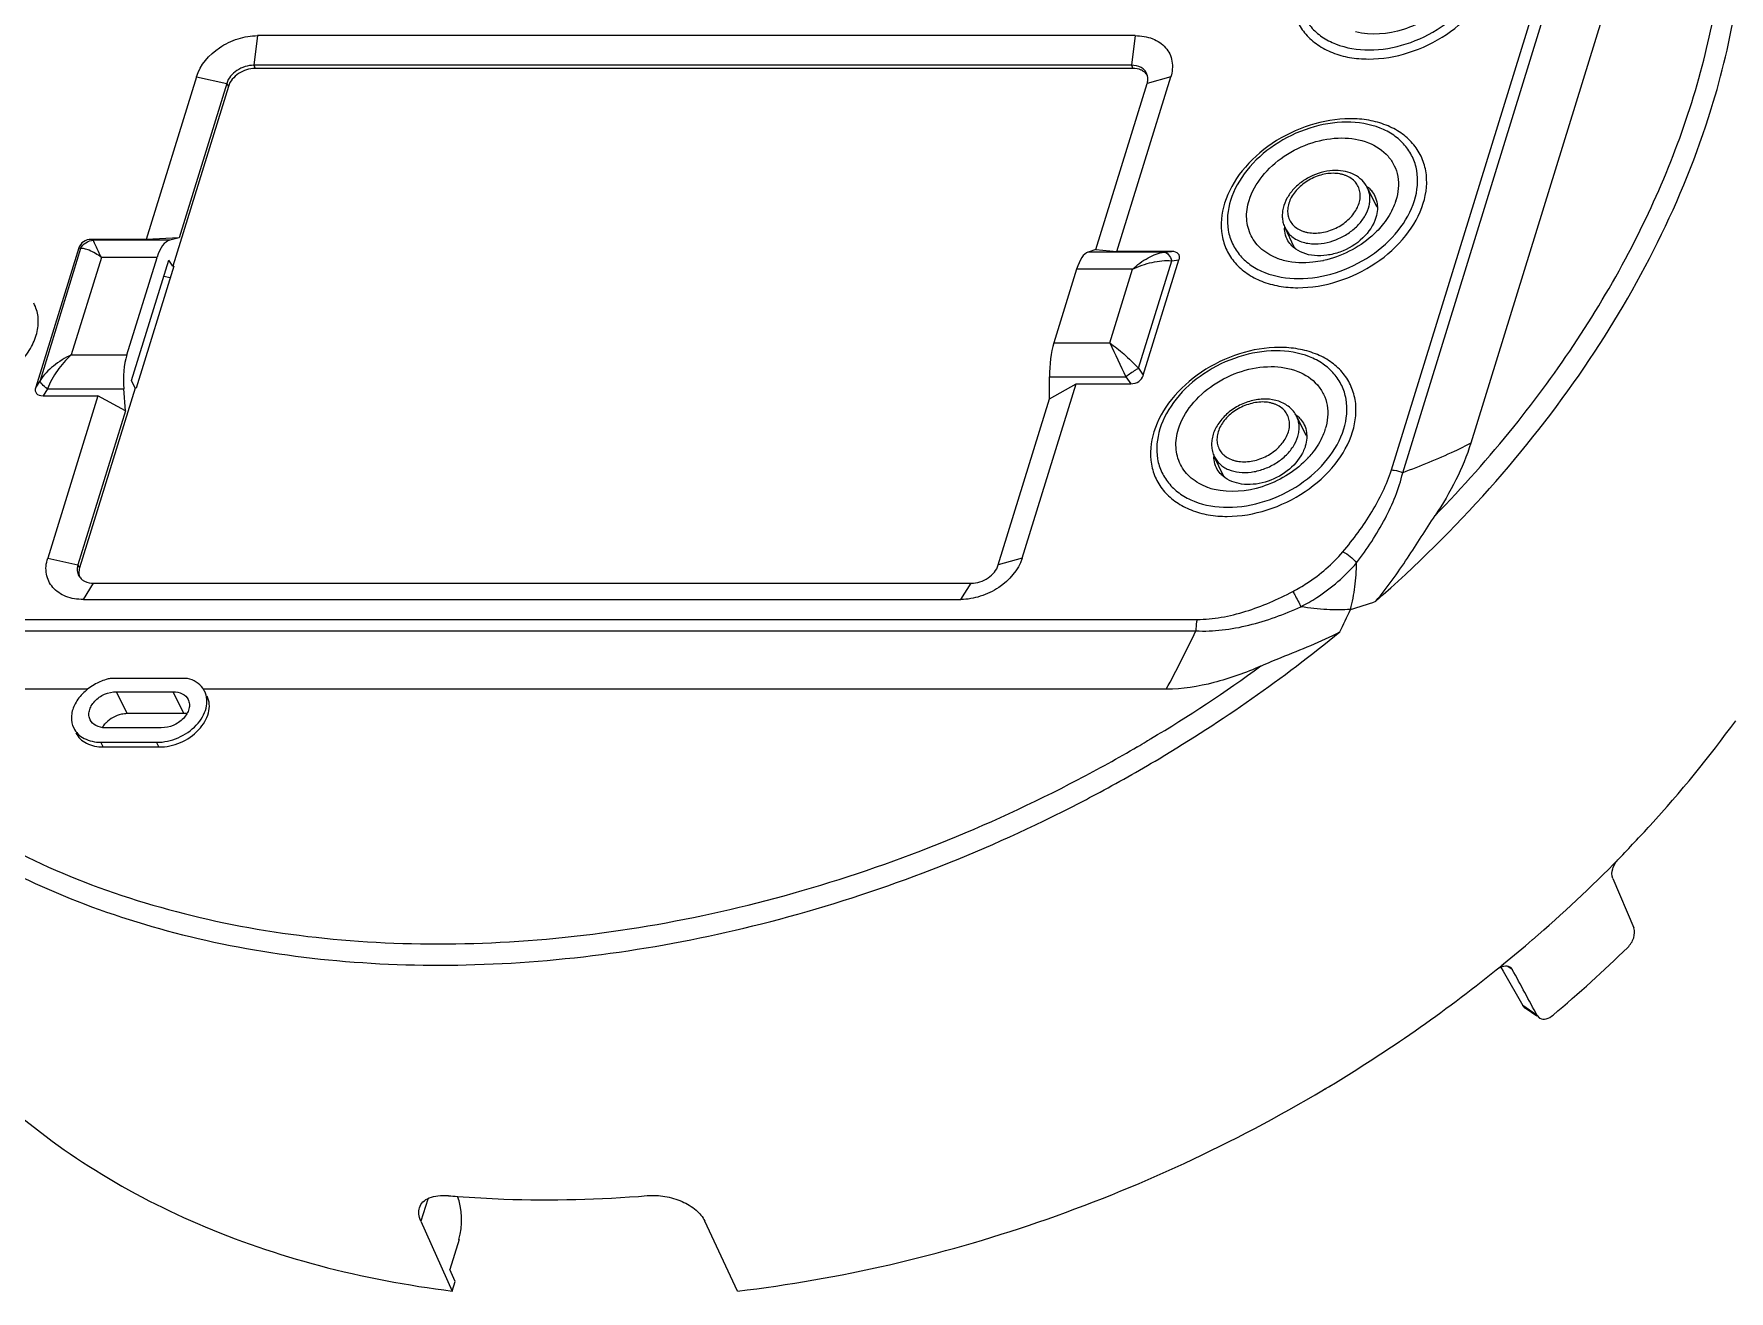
# Model space of a CAD drawing. Header units: inches. Extents: x -50 to 790, y -10 to 584.
# Drawn here: x 577.2 to 687.6, y 426.7 to 508.5 of the extents above; entities that cross this region are included whole.
import ezdxf

# ---------------------------------------------------------------- set-up
doc = ezdxf.new("R2010")
doc.units = ezdxf.units.IN
doc.header["$LTSCALE"] = 2
doc.header["$MEASUREMENT"] = 0

# ---------------------------------------------------------------- blocks, each defined once
blk = doc.blocks.new('zw$D252')
at = {"color": 7, "linetype": 'Continuous'}
for p, q in [((112.68, 53.44), (128.95, 106.1)), ((113.42, 53.26), (129.69, 105.92)), ((132.13, 101.38), (117.85, 55.18)), ((38.9, 81.71), (38.65, 79.78)), ((96.01, 81.71), (38.9, 81.71)), ((96.01, 81.71), (95.76, 79.78)), ((38.65, 79.78), (38.74, 79.58)), ((95.76, 79.78), (38.65, 79.78)), ((95.85, 79.58), (38.74, 79.58)), ((95.76, 79.78), (95.85, 79.58)), ((34.92, 79.03), (31.65, 68.45)), ((37, 78.41), (33.38, 66.7)), ((36.89, 78.6), (33.79, 68.56)), ((34.92, 79.03), (36.89, 78.6)), ((36.89, 78.6), (37, 78.41)), ((93.44, 67.78), (96.79, 78.6)), ((94.82, 67.67), (98.33, 79.03)), ((98.33, 79.03), (96.79, 78.6)), ((111.74, 70.59), (111.11, 71.83)), ((28.21, 68.4), (28.09, 68.45)), ((31.65, 68.45), (28.09, 68.45)), ((33.18, 68.4), (28.21, 68.4)), ((33.79, 68.56), (31.65, 68.45)), ((33.79, 68.56), (33.18, 68.4)), ((106.35, 67.94), (105.76, 69.2)), ((27.26, 67.9), (24.46, 58.82)), ((27.38, 67.85), (24.74, 59.27)), ((27.38, 67.85), (27.26, 67.9)), ((93.44, 67.78), (92.94, 67.62)), ((97.91, 67.62), (92.94, 67.62)), ((93.44, 67.78), (94.82, 67.67)), ((98.38, 67.67), (94.82, 67.67)), ((97.91, 67.62), (98.38, 67.67)), ((28.73, 67.28), (26.76, 60.93)), ((32.36, 67.28), (28.73, 67.28)), ((30.39, 60.93), (32.36, 67.28)), ((30.7, 59.26), (33.12, 67.09)), ((33.44, 66.7), (30.99, 58.77)), ((33.38, 66.7), (33.12, 67.09)), ((33.44, 66.7), (33.38, 66.7)), ((92.2, 66.5), (90.72, 61.71)), ((95.83, 66.5), (92.2, 66.5)), ((94.35, 61.71), (95.83, 66.5)), ((96.23, 60.06), (98.39, 67.06)), ((96.54, 59.61), (98.86, 67.11)), ((98.39, 67.06), (98.86, 67.11)), ((33.2, 65.95), (32.79, 66.03)), ((26.76, 60.93), (30.39, 60.93)), ((90.72, 61.71), (94.35, 61.71)), ((96.23, 60.06), (96.54, 59.61)), ((24.74, 59.27), (24.46, 58.82)), ((25.22, 58.72), (24.94, 58.27)), ((25.22, 58.72), (30.19, 58.72)), ((30.93, 58.77), (27.31, 47.07)), ((30.3, 57.29), (30.19, 58.72)), ((30.93, 58.77), (30.7, 59.26)), ((30.99, 58.77), (30.93, 58.77)), ((88.65, 47.69), (92.16, 59.05)), ((90.43, 59.5), (95.41, 59.5)), ((90.44, 58.08), (90.43, 59.5)), ((90.44, 58.08), (92.16, 59.05)), ((92.16, 59.05), (95.72, 59.05)), ((95.41, 59.5), (95.72, 59.05)), ((24.94, 58.27), (28.5, 58.27)), ((28.5, 58.27), (25.24, 47.69)), ((30.3, 57.29), (28.5, 58.27)), ((87.1, 47.26), (90.44, 58.08)), ((30.3, 57.29), (27.2, 47.26)), ((107.14, 55.7), (106.51, 56.94)), ((101.76, 53.06), (101.16, 54.31)), ((25.24, 47.69), (27.2, 47.26)), ((88.65, 47.69), (87.1, 47.26)), ((27.2, 47.26), (27.31, 47.07)), ((27.56, 45.01), (28.23, 46.07)), ((28.23, 46.07), (85.34, 46.07)), ((84.67, 45.01), (85.34, 46.07)), ((27.56, 45.01), (84.67, 45.01)), ((11.38, 43.71), (100.05, 43.71)), ((11.29, 42.97), (99.96, 42.97)), ((34.33, 39.87), (29.31, 39.87)), ((27.84, 39.17), (13.56, 39.17)), ((30.41, 37.58), (29.71, 39.01)), ((29.71, 39.01), (33.4, 39.01)), ((34.1, 37.58), (33.4, 39.01)), ((98.04, 39.17), (35.36, 39.17)), ((34.1, 37.58), (30.41, 37.58)), ((32.63, 36.66), (28.99, 36.66)), ((28.85, 35.41), (28.7, 35.72)), ((28.7, 35.72), (32.33, 35.72)), ((28.85, 35.41), (32.48, 35.41)), ((32.48, 35.41), (32.33, 35.72)), ((96.72, 35.77), (96.82, 35.83)), ((96.72, 35.77), (96.82, 35.82)), ((127.09, 26.86), (128.46, 23.63)), ((119.81, 21.07), (119.96, 20.81)), ((119.86, 21.2), (119.98, 21.3)), ((119.87, 21.19), (119.99, 21.29)), ((120.55, 20.93), (120.27, 21.13)), ((120.42, 21.08), (120.55, 20.93)), ((119.96, 20.81), (121.24, 18.58)), ((122.18, 17.93), (121.24, 18.58)), ((121.38, 18.42), (121.24, 18.58)), ((122.15, 17.89), (121.38, 18.42)), ((122.18, 17.93), (122.31, 17.78)), ((108.27, 13.1), (108.35, 13.15)), ((108.27, 13.1), (108.35, 13.15)), ((49.97, 5.98), (49.53, 4.55)), ((49.53, 4.55), (51.56, 0)), ((70.14, 0), (68, 4.55)), ((52.01, 3.36), (51.4, 1.4)), ((51.75, 0.63), (51.4, 1.4)), ((51.56, 0), (51.75, 0.63))]:
    blk.add_line(p, q, dxfattribs=at)
for centre, radius, start, end in [((109.94, 70.37), 1.9, 51.0012, 51.8549), ((109.98, 70.42), 1.84, 46.3591, 51.0196), ((109.21, 72.15), 3.94, 342.2105, 342.827), ((110.35, 69.88), 1.56, 23.9921, 26.8576), ((109.93, 70.5), 1.85, 2.0493, 2.8205), ((107.63, 69.24), 1.9, 179.4609, 181.0624), ((107.6, 69.24), 1.87, 181.0642, 182.0486), ((107.51, 69.31), 1.83, 226.3484, 229.6565), ((107.77, 68.61), 1.56, 205.4139, 206.8709), ((106.75, 71.16), 4.21, 250.0938, 256.2711), ((106.85, 73.54), 6.62, 282.0188, 282.4363), ((512.44, 260.56), 462.97, 205.4366, 205.7395), ((105.34, 55.49), 1.9, 51.0012, 51.8758), ((105.38, 55.54), 1.84, 46.3591, 51.0196), ((105.75, 55), 1.56, 23.9924, 26.8579), ((105.33, 55.62), 1.85, 2.0493, 2.8205), ((104.62, 57.27), 3.94, 342.2105, 342.827), ((57.37, 107.2), 81.24, 315.7139, 321.1625), ((103.03, 54.35), 1.9, 179.451, 181.0624), ((103, 54.35), 1.87, 181.0642, 182.0486), ((102.77, 58.36), 6.1, 315.3398, 318.1647), ((102.99, 58.17), 5.82, 318.1537, 322.1392), ((102.91, 54.43), 1.83, 226.3484, 229.6565), ((103.17, 53.73), 1.56, 205.4142, 206.8712), ((102.15, 56.27), 4.21, 250.0938, 256.2711), ((20.84, 85.82), 98.35, 334.1256, 335.0636), ((93.22, 98.75), 56.93, 287.169, 288.9156), ((48.58, 116.97), 95.79, 300.753, 309.3584), ((24.78, 78.61), 83.2, 331.7013, 334.6368), ((48.07, 117.79), 95.37, 300.8755, 306.0514), ((34.19, 38.4), 1.41, 26.1357, 36.0137), ((34.1, 36.05), 1.54, 83.6528, 90.0402), ((47.29, 119.09), 96.89, 297.6821, 300.2949), ((47.56, 118.62), 96.35, 300.2966, 300.6833), ((47.62, 118.53), 96.23, 300.7487, 300.8806), ((47.35, 118.98), 98.15, 298.0244, 300.7701), ((47.12, 119.41), 98.64, 295.8094, 298.0249), ((63.24, 90.95), 89.85, 310.735, 315.6385), ((61.28, 93.2), 92.83, 309.2252, 310.7449), ((65.24, 86.73), 89.94, 310.1311, 314.3058), ((60.7, 93.9), 93.74, 308.8527, 309.1351), ((120.18, 20.73), 0.422, 55.0391, 61.7716), ((58.45, 96.85), 97.45, 301.0296, 308.7956), ((122.55, 18.12), 0.42, 235.0378, 241.7963), ((57.51, 98.38), 99.25, 300.8188, 301.0445), ((57.47, 78.03), 72.09, 265.107, 265.5702)]:
    blk.add_arc(centre, radius, start, end, dxfattribs=at)
for centre, major_axis, ratio, start_param, end_param in [((28.4, 67.34), (0.995, -0.811), 0.758743, 2.392088, 3.439286), ((33.42, 65.42), (-0.11, 3), 0.42676, 0.098943, 0.884341), ((92.97, 64.64), (0.1, 3), 0.351246, 0.126626, 0.912024), ((97.39, 66.56), (1.45, 0.92), 0.422281, 5.822491, 6.869689), ((31.45, 59.06), (-0.11, 3), 0.42676, 0.884341, 1.669739), ((91.49, 59.85), (0.1, 3), 0.351246, 0.912024, 1.697422), ((95.41, 60.16), (0.995, -0.811), 0.758743, 5.533681, 6.580879), ((25.93, 59.38), (1.45, 0.92), 0.422281, 2.680899, 3.728096), ((-322.68, 774.61), (-883.5, 1601.6), 0.014972, 4.212072, 4.214198), ((51.41, 4.6), (0.01, 2), 0.383111, 4.043836, 5.597179)]:
    blk.add_ellipse(centre, major_axis=major_axis, ratio=ratio, start_param=start_param, end_param=end_param, dxfattribs=at)
for points, knots in [([(120.65, 56.25), (123.57, 59.89), (128.6, 67.44), (132.7, 77.83), (134.28, 86.1), (134.62, 92.1), (134.12, 97.93), (133.23, 101.67), (132.66, 103.48)], [0, 0, 0, 0, 0.27596, 0.533223, 0.655183, 0.7731, 0.887721, 1, 1, 1, 1]), ([(133.5, 76.95), (134.19, 79.19), (135.27, 83.67), (135.89, 90.43), (135.49, 97), (134.52, 101.22), (133.88, 103.25)], [0, 0, 0, 0, 0.262954, 0.515998, 0.760871, 1, 1, 1, 1]), ([(106.43, 85.69), (106.22, 85.01), (106.11, 83.93), (106.53, 82.61), (107.09, 81.76), (107.88, 81.07), (108.86, 80.56), (109.98, 80.25), (111.66, 80.12), (113.87, 80.49), (116.31, 81.67), (118.27, 83.42), (119.12, 84.92), (119.36, 85.69)], [0, 0, 0, 0, 0.110905, 0.163346, 0.215718, 0.269779, 0.326898, 0.387822, 0.452634, 0.591221, 0.735161, 0.874159, 1, 1, 1, 1]), ([(106.81, 85.87), (106.62, 85.25), (106.52, 84.25), (106.91, 83.03), (107.43, 82.24), (108.16, 81.59), (109.4, 80.95), (111.31, 80.65), (113.71, 81.07), (115.96, 82.16), (117.78, 83.78), (118.57, 85.17), (118.79, 85.87)], [0, 0, 0, 0, 0.110969, 0.163436, 0.215838, 0.269929, 0.32708, 0.452331, 0.590995, 0.735014, 0.874086, 1, 1, 1, 1]), ([(116.31, 83.84), (115.92, 83.45), (115.03, 82.75), (113.06, 81.85), (111.36, 81.7), (110.35, 81.95)], [0, 0, 0, 0, 0.256195, 0.517327, 1, 1, 1, 1]), ([(34.92, 79.03), (35.16, 79.8), (36.07, 80.83), (37.59, 81.56), (38.47, 81.71), (38.9, 81.71)], [0, 0, 0, 0, 0.48037, 0.745108, 1, 1, 1, 1]), ([(96.01, 81.71), (96.39, 81.71), (97.13, 81.6), (97.91, 81.09), (98.28, 80.53), (98.48, 79.88), (98.43, 79.35), (98.33, 79.03)], [0, 0, 0, 0, 0.277396, 0.521982, 0.638033, 0.754255, 1, 1, 1, 1]), ([(38.65, 79.78), (38.27, 79.78), (37.52, 79.54), (36.99, 78.94), (36.89, 78.6)], [0, 0, 0, 0, 0.51698, 1, 1, 1, 1]), ([(38.74, 79.58), (38.36, 79.58), (37.63, 79.34), (37.1, 78.74), (37, 78.41)], [0, 0, 0, 0, 0.516982, 1, 1, 1, 1]), ([(96.77, 79.21), (96.74, 79.3), (96.64, 79.46), (96.31, 79.72), (95.98, 79.78), (95.76, 79.78)], [0, 0, 0, 0, 0.228097, 0.466409, 1, 1, 1, 1]), ([(96.55, 79.38), (96.5, 79.42), (96.29, 79.54), (96.03, 79.58), (95.85, 79.58)], [0, 0, 0, 0, 0.233711, 1, 1, 1, 1]), ([(96.8, 79.12), (96.76, 79.2), (96.67, 79.29), (96.58, 79.36), (96.55, 79.38)], [0, 0, 0, 0, 0.742876, 1, 1, 1, 1]), ([(96.79, 78.6), (96.8, 78.63), (96.83, 78.76), (96.84, 78.9), (96.83, 79.01)], [0, 0, 0, 0, 0.260222, 1, 1, 1, 1]), ([(114.76, 70.8), (114.97, 71.47), (115.08, 72.56), (114.66, 73.88), (114.09, 74.73), (113.31, 75.42), (112.33, 75.93), (111.2, 76.24), (109.52, 76.37), (107.32, 75.99), (104.88, 74.81), (102.92, 73.06), (102.06, 71.56), (101.83, 70.8)], [0, 0, 0, 0, 0.110905, 0.163346, 0.215718, 0.269779, 0.326898, 0.387822, 0.452634, 0.591221, 0.735161, 0.874159, 1, 1, 1, 1]), ([(111.67, 44.9), (114.28, 47.19), (119.14, 52), (127.23, 62.27), (131.66, 70.99), (133.5, 76.95)], [0, 0, 0, 0, 0.265694, 0.522112, 1, 1, 1, 1]), ([(114.19, 70.99), (114.38, 71.61), (114.48, 72.61), (114.09, 73.83), (113.57, 74.62), (112.84, 75.27), (111.6, 75.91), (109.69, 76.21), (107.3, 75.79), (105.04, 74.7), (103.23, 73.08), (102.43, 71.69), (102.22, 70.99)], [0, 0, 0, 0, 0.110969, 0.163436, 0.215838, 0.269929, 0.32708, 0.452331, 0.590995, 0.735014, 0.874086, 1, 1, 1, 1]), ([(103.42, 70.99), (103.6, 71.55), (104.23, 72.66), (105.68, 73.95), (107.48, 74.82), (109.39, 75.15), (111.16, 74.88), (112.34, 74.11), (112.9, 73.26), (113.21, 72.29), (113.13, 71.49), (112.98, 70.99)], [0, 0, 0, 0, 0.126016, 0.265199, 0.409334, 0.54811, 0.673461, 0.783989, 0.836433, 0.888942, 1, 1, 1, 1]), ([(109.05, 72.94), (108.54, 72.94), (107.77, 72.75), (106.88, 72.24), (106.3, 71.74), (105.87, 71.15), (105.65, 70.6), (105.58, 70.15), (105.58, 69.82), (105.64, 69.5), (105.71, 69.29), (105.76, 69.2)], [0, 0, 0, 0, 0.262347, 0.396907, 0.528552, 0.654592, 0.774092, 0.831833, 0.888503, 0.944439, 1, 1, 1, 1]), ([(111.11, 71.83), (111.03, 72), (110.79, 72.32), (110.29, 72.68), (109.69, 72.89), (109.27, 72.94), (109.05, 72.94)], [0, 0, 0, 0, 0.237915, 0.481136, 0.734272, 1, 1, 1, 1]), ([(108.89, 72.75), (108.58, 72.75), (108.11, 72.67), (107.52, 72.43), (106.97, 72.11), (106.5, 71.69), (106.16, 71.2), (106, 70.81), (105.92, 70.43), (105.93, 70.06), (106.04, 69.71), (106.24, 69.41), (106.52, 69.17), (106.8, 69.02), (107.06, 68.94), (107.33, 68.87), (107.55, 68.86), (107.69, 68.86)], [0, 0, 0, 0, 0.13834, 0.210337, 0.282389, 0.421147, 0.486156, 0.547301, 0.604619, 0.658795, 0.711151, 0.763429, 0.817394, 0.874414, 0.904364, 0.935301, 1, 1, 1, 1]), ([(107.69, 68.86), (108, 68.86), (108.48, 68.94), (109.07, 69.17), (109.62, 69.49), (110.09, 69.91), (110.43, 70.41), (110.59, 70.79), (110.67, 71.17), (110.65, 71.54), (110.54, 71.89), (110.35, 72.19), (110.07, 72.44), (109.78, 72.58), (109.53, 72.67), (109.26, 72.73), (109.04, 72.75), (108.89, 72.75)], [0, 0, 0, 0, 0.13834, 0.210337, 0.282389, 0.421147, 0.486156, 0.547301, 0.604619, 0.658795, 0.711151, 0.763429, 0.817394, 0.874414, 0.904364, 0.935301, 1, 1, 1, 1]), ([(107.72, 68.16), (108.24, 68.16), (109.04, 68.35), (109.96, 68.87), (110.55, 69.38), (111, 69.97), (111.22, 70.52), (111.29, 70.95), (111.29, 71.26), (111.23, 71.55), (111.16, 71.74), (111.11, 71.83)], [0, 0, 0, 0, 0.269973, 0.409447, 0.545042, 0.672686, 0.790075, 0.845106, 0.898023, 0.949404, 1, 1, 1, 1]), ([(111.25, 71.75), (111.29, 71.72), (111.43, 71.57), (111.54, 71.4), (111.61, 71.26)], [0, 0, 0, 0, 0.253787, 1, 1, 1, 1]), ([(101.83, 70.8), (101.62, 70.13), (101.51, 69.05), (101.93, 67.73), (102.49, 66.88), (103.28, 66.18), (104.26, 65.68), (105.38, 65.37), (107.06, 65.23), (109.27, 65.61), (111.71, 66.79), (113.67, 68.54), (114.52, 70.04), (114.76, 70.8)], [0, 0, 0, 0, 0.110905, 0.163346, 0.215718, 0.269779, 0.326898, 0.387822, 0.452634, 0.591221, 0.735161, 0.874159, 1, 1, 1, 1]), ([(102.22, 70.99), (102.02, 70.37), (101.92, 69.36), (102.31, 68.14), (102.83, 67.35), (103.56, 66.71), (104.8, 66.07), (106.71, 65.77), (109.11, 66.18), (111.36, 67.27), (113.18, 68.89), (113.97, 70.28), (114.19, 70.99)], [0, 0, 0, 0, 0.110969, 0.163436, 0.215838, 0.269929, 0.32708, 0.452331, 0.590995, 0.735014, 0.874086, 1, 1, 1, 1]), ([(105.32, 67.19), (104.94, 67.33), (104.23, 67.72), (103.48, 68.65), (103.19, 69.81), (103.3, 70.6), (103.42, 70.99)], [0, 0, 0, 0, 0.259203, 0.50055, 0.741553, 1, 1, 1, 1]), ([(111.61, 71.26), (111.68, 71.11), (111.75, 70.88), (111.77, 70.65), (111.78, 70.6)], [0, 0, 0, 0, 0.744954, 1, 1, 1, 1]), ([(112.97, 70.95), (112.93, 70.82), (112.73, 70.3), (112.44, 69.82), (112.18, 69.49)], [0, 0, 0, 0, 0.239315, 1, 1, 1, 1]), ([(111.68, 69.87), (111.52, 69.37), (110.86, 68.41), (109.63, 67.67), (108.51, 67.39), (107.69, 67.36), (106.94, 67.52), (106.51, 67.77), (106.33, 67.92)], [0, 0, 0, 0, 0.243533, 0.513961, 0.648439, 0.775744, 0.892984, 1, 1, 1, 1]), ([(111.78, 70.57), (111.78, 70.51), (111.78, 70.28), (111.73, 70.04), (111.68, 69.87)], [0, 0, 0, 0, 0.242782, 1, 1, 1, 1]), ([(27.38, 67.85), (27.46, 68), (27.7, 68.27), (28.04, 68.39), (28.21, 68.4)], [0, 0, 0, 0, 0.503238, 1, 1, 1, 1]), ([(28.73, 67.28), (28.61, 67.53), (28.44, 67.9), (28.26, 68.27), (28.21, 68.4)], [0, 0, 0, 0, 0.668865, 1, 1, 1, 1]), ([(105.9, 68.46), (105.82, 68.62), (105.75, 68.86), (105.73, 69.11), (105.73, 69.17)], [0, 0, 0, 0, 0.744506, 1, 1, 1, 1]), ([(105.76, 69.2), (105.8, 69.1), (105.91, 68.93), (106.05, 68.77), (106.13, 68.7)], [0, 0, 0, 0, 0.495736, 1, 1, 1, 1]), ([(106.25, 67.99), (106.22, 68.02), (106.08, 68.16), (105.97, 68.33), (105.9, 68.46)], [0, 0, 0, 0, 0.253698, 1, 1, 1, 1]), ([(106.13, 68.7), (106.23, 68.61), (106.45, 68.45), (106.83, 68.28), (107.26, 68.18), (107.57, 68.16), (107.72, 68.16)], [0, 0, 0, 0, 0.229846, 0.472238, 0.728967, 1, 1, 1, 1]), ([(112.18, 69.49), (111.95, 69.19), (110.88, 68.06), (109.42, 67.33), (108.27, 67.07)], [0, 0, 0, 0, 0.243271, 1, 1, 1, 1]), ([(28.73, 67.28), (28.48, 67.46), (28.12, 67.68), (27.66, 67.84), (27.46, 67.86), (27.38, 67.85)], [0, 0, 0, 0, 0.613085, 0.836469, 1, 1, 1, 1]), ([(95.83, 66.5), (96.14, 66.79), (96.78, 67.27), (97.54, 67.57), (97.91, 67.62)], [0, 0, 0, 0, 0.531834, 1, 1, 1, 1]), ([(97.91, 67.62), (98.02, 67.6), (98.24, 67.43), (98.35, 67.2), (98.39, 67.06)], [0, 0, 0, 0, 0.418443, 1, 1, 1, 1]), ([(95.83, 66.5), (96.24, 66.7), (97.07, 67), (97.97, 67.09), (98.39, 67.06)], [0, 0, 0, 0, 0.514186, 1, 1, 1, 1]), ([(108.23, 67.06), (108.01, 67.02), (107.2, 66.88), (106.35, 66.92), (105.75, 67.06)], [0, 0, 0, 0, 0.262951, 1, 1, 1, 1]), ([(19.14, 58.58), (19.95, 58.58), (21.58, 58.97), (23.28, 60.16), (24.21, 61.42), (24.6, 62.42), (24.67, 63.41), (24.48, 64.02), (24.34, 64.29)], [0, 0, 0, 0, 0.271081, 0.545577, 0.673353, 0.790715, 0.898251, 1, 1, 1, 1]), ([(26.76, 60.93), (26.36, 60.73), (25.6, 60.26), (24.98, 59.63), (24.74, 59.27)], [0, 0, 0, 0, 0.514934, 1, 1, 1, 1]), ([(26.76, 60.93), (26.43, 60.62), (25.83, 59.94), (25.38, 59.14), (25.22, 58.72)], [0, 0, 0, 0, 0.499365, 1, 1, 1, 1]), ([(94.35, 61.71), (94.67, 61.49), (95.32, 60.97), (95.92, 60.38), (96.23, 60.06)], [0, 0, 0, 0, 0.466906, 1, 1, 1, 1]), ([(110.16, 55.92), (110.37, 56.59), (110.48, 57.67), (110.06, 58.99), (109.5, 59.85), (108.71, 60.54), (107.73, 61.05), (106.6, 61.35), (104.93, 61.49), (102.72, 61.11), (100.28, 59.93), (98.32, 58.18), (97.46, 56.68), (97.23, 55.92)], [0, 0, 0, 0, 0.110905, 0.163346, 0.215718, 0.269779, 0.326898, 0.387822, 0.452634, 0.591221, 0.735161, 0.874159, 1, 1, 1, 1]), ([(109.59, 56.11), (109.78, 56.73), (109.88, 57.73), (109.49, 58.95), (108.97, 59.74), (108.24, 60.38), (107, 61.03), (105.09, 61.32), (102.7, 60.91), (100.44, 59.82), (98.63, 58.2), (97.83, 56.81), (97.62, 56.11)], [0, 0, 0, 0, 0.110969, 0.163436, 0.215838, 0.269929, 0.32708, 0.452331, 0.590995, 0.735014, 0.874086, 1, 1, 1, 1]), ([(96.23, 60.06), (96.16, 60.02), (95.88, 59.85), (95.61, 59.66), (95.41, 59.5)], [0, 0, 0, 0, 0.22848, 1, 1, 1, 1]), ([(98.82, 56.11), (99, 56.67), (99.63, 57.78), (101.08, 59.07), (102.88, 59.94), (104.79, 60.27), (106.56, 60), (107.74, 59.23), (108.3, 58.38), (108.62, 57.4), (108.54, 56.6), (108.38, 56.11)], [0, 0, 0, 0, 0.126016, 0.265199, 0.409334, 0.54811, 0.673461, 0.783989, 0.836433, 0.888942, 1, 1, 1, 1]), ([(25.22, 58.72), (25.09, 58.81), (24.93, 58.95), (24.78, 59.14), (24.74, 59.23), (24.74, 59.27)], [0, 0, 0, 0, 0.60778, 0.835164, 1, 1, 1, 1]), ([(106.51, 56.94), (106.46, 57.05), (106.32, 57.27), (106.05, 57.54), (105.72, 57.76), (105.23, 57.98), (104.52, 58.09), (103.64, 57.99), (102.79, 57.68), (102.03, 57.18), (101.43, 56.53), (101.16, 56.02), (101.08, 55.76)], [0, 0, 0, 0, 0.055695, 0.111913, 0.169136, 0.227814, 0.350338, 0.480236, 0.614653, 0.748846, 0.878166, 1, 1, 1, 1]), ([(105.98, 55.92), (106.02, 56.04), (106.07, 56.29), (106.05, 56.66), (105.94, 57.01), (105.75, 57.31), (105.47, 57.55), (105.18, 57.7), (104.93, 57.78), (104.66, 57.85), (104.13, 57.89), (103.35, 57.75), (102.63, 57.4), (102.12, 57.01), (101.71, 56.58), (101.49, 56.19), (101.41, 55.92)], [0, 0, 0, 0, 0.057348, 0.111549, 0.163932, 0.216236, 0.270228, 0.327276, 0.357243, 0.388196, 0.452927, 0.591338, 0.735095, 0.805929, 0.874326, 1, 1, 1, 1]), ([(106.59, 55.61), (106.63, 55.73), (106.68, 55.96), (106.69, 56.3), (106.64, 56.64), (106.56, 56.85), (106.51, 56.94)], [0, 0, 0, 0, 0.264516, 0.517121, 0.760865, 1, 1, 1, 1]), ([(106.65, 56.87), (106.69, 56.83), (106.83, 56.69), (106.95, 56.51), (107.01, 56.38)], [0, 0, 0, 0, 0.253787, 1, 1, 1, 1]), ([(107.01, 56.38), (107.09, 56.22), (107.15, 56), (107.17, 55.77), (107.18, 55.71)], [0, 0, 0, 0, 0.744954, 1, 1, 1, 1]), ([(97.23, 55.92), (97.02, 55.25), (96.91, 54.16), (97.33, 52.84), (97.89, 51.99), (98.68, 51.3), (99.66, 50.79), (100.79, 50.48), (102.46, 50.35), (104.67, 50.73), (107.11, 51.91), (109.07, 53.66), (109.92, 55.16), (110.16, 55.92)], [0, 0, 0, 0, 0.110905, 0.163346, 0.215718, 0.269779, 0.326898, 0.387822, 0.452634, 0.591221, 0.735161, 0.874159, 1, 1, 1, 1]), ([(97.62, 56.11), (97.42, 55.48), (97.32, 54.48), (97.71, 53.26), (98.23, 52.47), (98.96, 51.83), (100.2, 51.18), (102.12, 50.89), (104.51, 51.3), (106.76, 52.39), (108.58, 54.01), (109.37, 55.4), (109.59, 56.11)], [0, 0, 0, 0, 0.110969, 0.163436, 0.215838, 0.269929, 0.32708, 0.452331, 0.590995, 0.735014, 0.874086, 1, 1, 1, 1]), ([(100.72, 52.31), (100.34, 52.45), (99.63, 52.83), (98.88, 53.77), (98.59, 54.92), (98.7, 55.72), (98.82, 56.11)], [0, 0, 0, 0, 0.259203, 0.50055, 0.741553, 1, 1, 1, 1]), ([(101.08, 55.76), (101.05, 55.63), (100.99, 55.39), (100.97, 55.02), (101.03, 54.65), (101.11, 54.42), (101.16, 54.31)], [0, 0, 0, 0, 0.256963, 0.508041, 0.755066, 1, 1, 1, 1]), ([(101.41, 55.92), (101.37, 55.8), (101.32, 55.55), (101.34, 55.18), (101.44, 54.83), (101.64, 54.53), (101.92, 54.29), (102.21, 54.14), (102.46, 54.05), (102.73, 53.99), (103.26, 53.95), (104.04, 54.08), (104.76, 54.43), (105.27, 54.83), (105.68, 55.26), (105.9, 55.65), (105.98, 55.92)], [0, 0, 0, 0, 0.057348, 0.111549, 0.163932, 0.216236, 0.270228, 0.327276, 0.357243, 0.388196, 0.452927, 0.591338, 0.735095, 0.805929, 0.874326, 1, 1, 1, 1]), ([(101.53, 53.82), (101.61, 53.75), (101.78, 53.61), (102.19, 53.4), (102.79, 53.26), (103.57, 53.27), (104.37, 53.47), (105, 53.77), (105.46, 54.08), (105.88, 54.43), (106.3, 54.92), (106.52, 55.38), (106.59, 55.61)], [0, 0, 0, 0, 0.052091, 0.106409, 0.222614, 0.349098, 0.483058, 0.619936, 0.687936, 0.754741, 0.882398, 1, 1, 1, 1]), ([(107.18, 55.69), (107.18, 55.63), (107.18, 55.39), (107.13, 55.16), (107.08, 54.99)], [0, 0, 0, 0, 0.242782, 1, 1, 1, 1]), ([(108.37, 56.06), (108.33, 55.94), (108.13, 55.42), (107.84, 54.94), (107.58, 54.6)], [0, 0, 0, 0, 0.239315, 1, 1, 1, 1]), ([(117.85, 55.18), (117.5, 55), (116.05, 54.29), (114.56, 53.68), (113.42, 53.26)], [0, 0, 0, 0, 0.248523, 1, 1, 1, 1]), ([(117.85, 55.18), (117.6, 54.36), (116.92, 52.74), (116.02, 51.22), (115.53, 50.47)], [0, 0, 0, 0, 0.488367, 1, 1, 1, 1]), ([(101.3, 53.57), (101.22, 53.74), (101.15, 53.98), (101.13, 54.22), (101.13, 54.29)], [0, 0, 0, 0, 0.744506, 1, 1, 1, 1]), ([(107.11, 54.07), (106.73, 53.68), (105.83, 52.99), (103.87, 52.09), (102.16, 51.93), (101.15, 52.18)], [0, 0, 0, 0, 0.256195, 0.517327, 1, 1, 1, 1]), ([(101.16, 54.31), (101.2, 54.22), (101.31, 54.04), (101.45, 53.89), (101.53, 53.82)], [0, 0, 0, 0, 0.495736, 1, 1, 1, 1]), ([(106.89, 54.53), (106.65, 54.08), (105.93, 53.28), (104.74, 52.68), (103.7, 52.48), (102.75, 52.5), (102.06, 52.75), (101.73, 53.03)], [0, 0, 0, 0, 0.25336, 0.523922, 0.656056, 0.780801, 1, 1, 1, 1]), ([(107.08, 54.99), (107.07, 54.95), (107.02, 54.79), (106.95, 54.64), (106.89, 54.53)], [0, 0, 0, 0, 0.24401, 1, 1, 1, 1]), ([(101.65, 53.1), (101.62, 53.14), (101.48, 53.28), (101.37, 53.44), (101.3, 53.57)], [0, 0, 0, 0, 0.253698, 1, 1, 1, 1]), ([(109.52, 48.11), (110.22, 48.93), (111.45, 50.6), (112.38, 52.48), (112.68, 53.44)], [0, 0, 0, 0, 0.51619, 1, 1, 1, 1]), ([(110.42, 47.39), (111.11, 48.3), (112.33, 50.15), (113.18, 52.22), (113.42, 53.26)], [0, 0, 0, 0, 0.51597, 1, 1, 1, 1]), ([(112.68, 53.44), (112.74, 53.44), (113, 53.42), (113.25, 53.35), (113.42, 53.26)], [0, 0, 0, 0, 0.242514, 1, 1, 1, 1]), ([(111.67, 44.9), (112.41, 45.79), (113.73, 47.63), (114.92, 49.55), (115.53, 50.47)], [0, 0, 0, 0, 0.512671, 1, 1, 1, 1]), ([(27.56, 45.01), (27.17, 45.01), (26.43, 45.12), (25.66, 45.63), (25.29, 46.19), (25.08, 46.84), (25.13, 47.37), (25.24, 47.69)], [0, 0, 0, 0, 0.277396, 0.521982, 0.638033, 0.754255, 1, 1, 1, 1]), ([(88.65, 47.69), (88.41, 46.92), (87.49, 45.89), (85.97, 45.17), (85.09, 45.01), (84.67, 45.01)], [0, 0, 0, 0, 0.48037, 0.745108, 1, 1, 1, 1]), ([(106.27, 45.53), (106.58, 45.7), (107.78, 46.4), (108.85, 47.32), (109.52, 48.11)], [0, 0, 0, 0, 0.256094, 1, 1, 1, 1]), ([(109.52, 48.11), (109.7, 48.03), (110.02, 47.82), (110.3, 47.55), (110.42, 47.39)], [0, 0, 0, 0, 0.489609, 1, 1, 1, 1]), ([(27.2, 47.26), (27.17, 47.14), (27.13, 46.89), (27.21, 46.64), (27.27, 46.54)], [0, 0, 0, 0, 0.517537, 1, 1, 1, 1]), ([(27.31, 47.07), (27.3, 47.02), (27.25, 46.83), (27.27, 46.61), (27.32, 46.48)], [0, 0, 0, 0, 0.26548, 1, 1, 1, 1]), ([(85.34, 46.07), (85.72, 46.07), (86.47, 46.32), (87, 46.92), (87.1, 47.26)], [0, 0, 0, 0, 0.51698, 1, 1, 1, 1]), ([(106.8, 44.54), (107.15, 44.72), (108.48, 45.5), (109.67, 46.52), (110.42, 47.39)], [0, 0, 0, 0, 0.256115, 1, 1, 1, 1]), ([(110.02, 44.36), (110.14, 44.85), (110.35, 45.85), (110.41, 46.87), (110.42, 47.39)], [0, 0, 0, 0, 0.491254, 1, 1, 1, 1]), ([(27.48, 46.3), (27.53, 46.27), (27.76, 46.13), (28.03, 46.07), (28.23, 46.07)], [0, 0, 0, 0, 0.232762, 1, 1, 1, 1]), ([(100.05, 43.71), (100.57, 43.71), (101.64, 43.82), (103.76, 44.35), (105.29, 45.01), (106.27, 45.53)], [0, 0, 0, 0, 0.241461, 0.491362, 1, 1, 1, 1]), ([(106.27, 45.53), (106.31, 45.46), (106.49, 45.13), (106.67, 44.8), (106.8, 44.54)], [0, 0, 0, 0, 0.219384, 1, 1, 1, 1]), ([(99.96, 42.97), (100.53, 42.94), (101.7, 42.99), (104.02, 43.42), (105.71, 44.04), (106.8, 44.54)], [0, 0, 0, 0, 0.241687, 0.491755, 1, 1, 1, 1]), ([(110.02, 44.36), (109.77, 44.35), (109.26, 44.33), (108.19, 44.35), (107.36, 44.45), (106.8, 44.54)], [0, 0, 0, 0, 0.229245, 0.474179, 1, 1, 1, 1]), ([(100.05, 43.71), (100.03, 43.66), (99.97, 43.42), (99.96, 43.16), (99.96, 42.97)], [0, 0, 0, 0, 0.228734, 1, 1, 1, 1]), ([(104.19, 40.68), (104.63, 40.88), (106.35, 41.59), (108.11, 42.25), (109.33, 42.9)], [0, 0, 0, 0, 0.256571, 1, 1, 1, 1]), ([(29.31, 39.87), (29.22, 39.85), (28.85, 39.76), (28.51, 39.6), (28.26, 39.46)], [0, 0, 0, 0, 0.247029, 1, 1, 1, 1]), ([(35.33, 39.23), (35.22, 39.39), (34.91, 39.67), (34.54, 39.82), (34.33, 39.87)], [0, 0, 0, 0, 0.479377, 1, 1, 1, 1]), ([(104.19, 40.68), (103.21, 40.24), (101.2, 39.52), (99.08, 39.17), (98.04, 39.17)], [0, 0, 0, 0, 0.509656, 1, 1, 1, 1]), ([(28.26, 39.46), (27.98, 39.3), (27.48, 38.91), (26.95, 38.18), (26.72, 37.39), (26.82, 36.86), (26.93, 36.65)], [0, 0, 0, 0, 0.286082, 0.550855, 0.786412, 1, 1, 1, 1]), ([(28, 37.18), (27.96, 37.26), (27.9, 37.46), (27.94, 37.79), (28.07, 38.1), (28.37, 38.51), (28.92, 38.89), (29.45, 39.01), (29.71, 39.01)], [0, 0, 0, 0, 0.101776, 0.209738, 0.327532, 0.455521, 0.729636, 1, 1, 1, 1]), ([(32.33, 35.72), (32.8, 35.71), (33.77, 35.93), (34.77, 36.61), (35.33, 37.34), (35.57, 37.92), (35.63, 38.5), (35.54, 38.87), (35.46, 39.03)], [0, 0, 0, 0, 0.269524, 0.543902, 0.672164, 0.79017, 0.898223, 1, 1, 1, 1]), ([(32.48, 35.41), (32.96, 35.4), (33.92, 35.62), (34.92, 36.3), (35.48, 37.03), (35.73, 37.61), (35.79, 38.19), (35.69, 38.56), (35.61, 38.72)], [0, 0, 0, 0, 0.269515, 0.5439, 0.672161, 0.790167, 0.898213, 1, 1, 1, 1]), ([(33.4, 39.01), (33.6, 39.01), (34, 38.94), (34.3, 38.66), (34.38, 38.5)], [0, 0, 0, 0, 0.536459, 1, 1, 1, 1]), ([(30.41, 37.58), (30.29, 37.58), (29.78, 37.52), (29.3, 37.27), (29.04, 36.99)], [0, 0, 0, 0, 0.244807, 1, 1, 1, 1]), ([(34.38, 38.5), (34.42, 38.41), (34.48, 38.2), (34.44, 37.88), (34.31, 37.56), (33.99, 37.15), (33.43, 36.77), (32.9, 36.66), (32.63, 36.66)], [0, 0, 0, 0, 0.101773, 0.209865, 0.327947, 0.456299, 0.730729, 1, 1, 1, 1]), ([(26.93, 36.65), (27, 36.5), (27.19, 36.24), (27.77, 35.83), (28.32, 35.72), (28.7, 35.72)], [0, 0, 0, 0, 0.227738, 0.466771, 1, 1, 1, 1]), ([(28.99, 36.66), (28.78, 36.66), (28.38, 36.73), (28.08, 37.02), (28, 37.18)], [0, 0, 0, 0, 0.536463, 1, 1, 1, 1]), ([(29.04, 36.99), (29.01, 36.97), (28.93, 36.88), (28.85, 36.78), (28.8, 36.7)], [0, 0, 0, 0, 0.256712, 1, 1, 1, 1]), ([(127.48, 28.13), (128.17, 28.85), (130.87, 31.7), (133.36, 34.75), (135.09, 37.12)], [0, 0, 0, 0, 0.253929, 1, 1, 1, 1]), ([(27.08, 36.34), (27.15, 36.19), (27.34, 35.92), (27.92, 35.52), (28.48, 35.41), (28.85, 35.41)], [0, 0, 0, 0, 0.227737, 0.466782, 1, 1, 1, 1]), ([(21.23, 29.62), (23.58, 28.31), (28.62, 26.03), (36.79, 23.75), (45.58, 22.57), (58.07, 22.5), (74.15, 25.29), (86.4, 30.2), (92.3, 33.29)], [0, 0, 0, 0, 0.109123, 0.223539, 0.343337, 0.468185, 0.72962, 1, 1, 1, 1]), ([(20.48, 28.55), (22.76, 27.25), (27.66, 24.96), (35.61, 22.62), (44.16, 21.31), (56.34, 20.99), (72.09, 23.32), (84.2, 27.77), (90.07, 30.61)], [0, 0, 0, 0, 0.109261, 0.223638, 0.343258, 0.46786, 0.728994, 1, 1, 1, 1]), ([(127.09, 26.86), (127.01, 27.05), (127.06, 27.55), (127.3, 27.95), (127.48, 28.13)], [0, 0, 0, 0, 0.455548, 1, 1, 1, 1]), ([(128.06, 22.36), (128.24, 22.54), (128.49, 22.93), (128.54, 23.43), (128.46, 23.63)], [0, 0, 0, 0, 0.544818, 1, 1, 1, 1]), ([(119.51, 20.9), (119.56, 20.94), (119.74, 21.07), (119.96, 21.16), (120.12, 21.16)], [0, 0, 0, 0, 0.275303, 1, 1, 1, 1]), ([(120.12, 21.16), (120.14, 21.16), (120.23, 21.16), (120.32, 21.13), (120.38, 21.1)], [0, 0, 0, 0, 0.265193, 1, 1, 1, 1]), ([(122.35, 17.75), (122.47, 17.69), (122.81, 17.68), (123.08, 17.85), (123.21, 17.96)], [0, 0, 0, 0, 0.440642, 1, 1, 1, 1]), ([(21.82, 12.82), (23.7, 11.08), (27.89, 7.88), (35.03, 4.14), (43, 1.43), (48.65, 0.36), (51.56, 0)], [0, 0, 0, 0, 0.233907, 0.477636, 0.732805, 1, 1, 1, 1]), ([(70.14, 0), (76.77, 0.77), (90.05, 3.87), (102.4, 9.6), (108.27, 13.1)], [0, 0, 0, 0, 0.494163, 1, 1, 1, 1]), ([(49.43, 5.42), (49.47, 5.56), (49.65, 5.84), (50.09, 6.1), (50.67, 6.23), (51.09, 6.22), (51.32, 6.21)], [0, 0, 0, 0, 0.199867, 0.423223, 0.689324, 1, 1, 1, 1]), ([(51.9, 6.16), (52.91, 6.08), (57.03, 5.85), (61.16, 5.95), (64.26, 6.21)], [0, 0, 0, 0, 0.245463, 1, 1, 1, 1]), ([(64.26, 6.21), (64.64, 6.24), (65.42, 6.2), (66.51, 5.88), (67.42, 5.35), (67.87, 4.83), (68, 4.55)], [0, 0, 0, 0, 0.267748, 0.538111, 0.787167, 1, 1, 1, 1]), ([(49.53, 4.55), (49.46, 4.7), (49.37, 4.99), (49.39, 5.29), (49.43, 5.42)], [0, 0, 0, 0, 0.535733, 1, 1, 1, 1])]:
    blk.add_open_spline(points, degree=3, knots=knots, dxfattribs=at)
for points in [[(96.83, 79.01), (96.82, 79.08), (96.8, 79.14), (96.77, 79.21)], [(27.27, 46.54), (27.32, 46.45), (27.4, 46.37), (27.48, 46.3)]]:
    blk.add_open_spline(points, degree=3, dxfattribs=at)

msp = doc.modelspace()

# ---------------------------------------------------------------- block references
msp.add_blockref('zw$D252', (552.89, 426.67))

doc.saveas('drawing.dxf')
